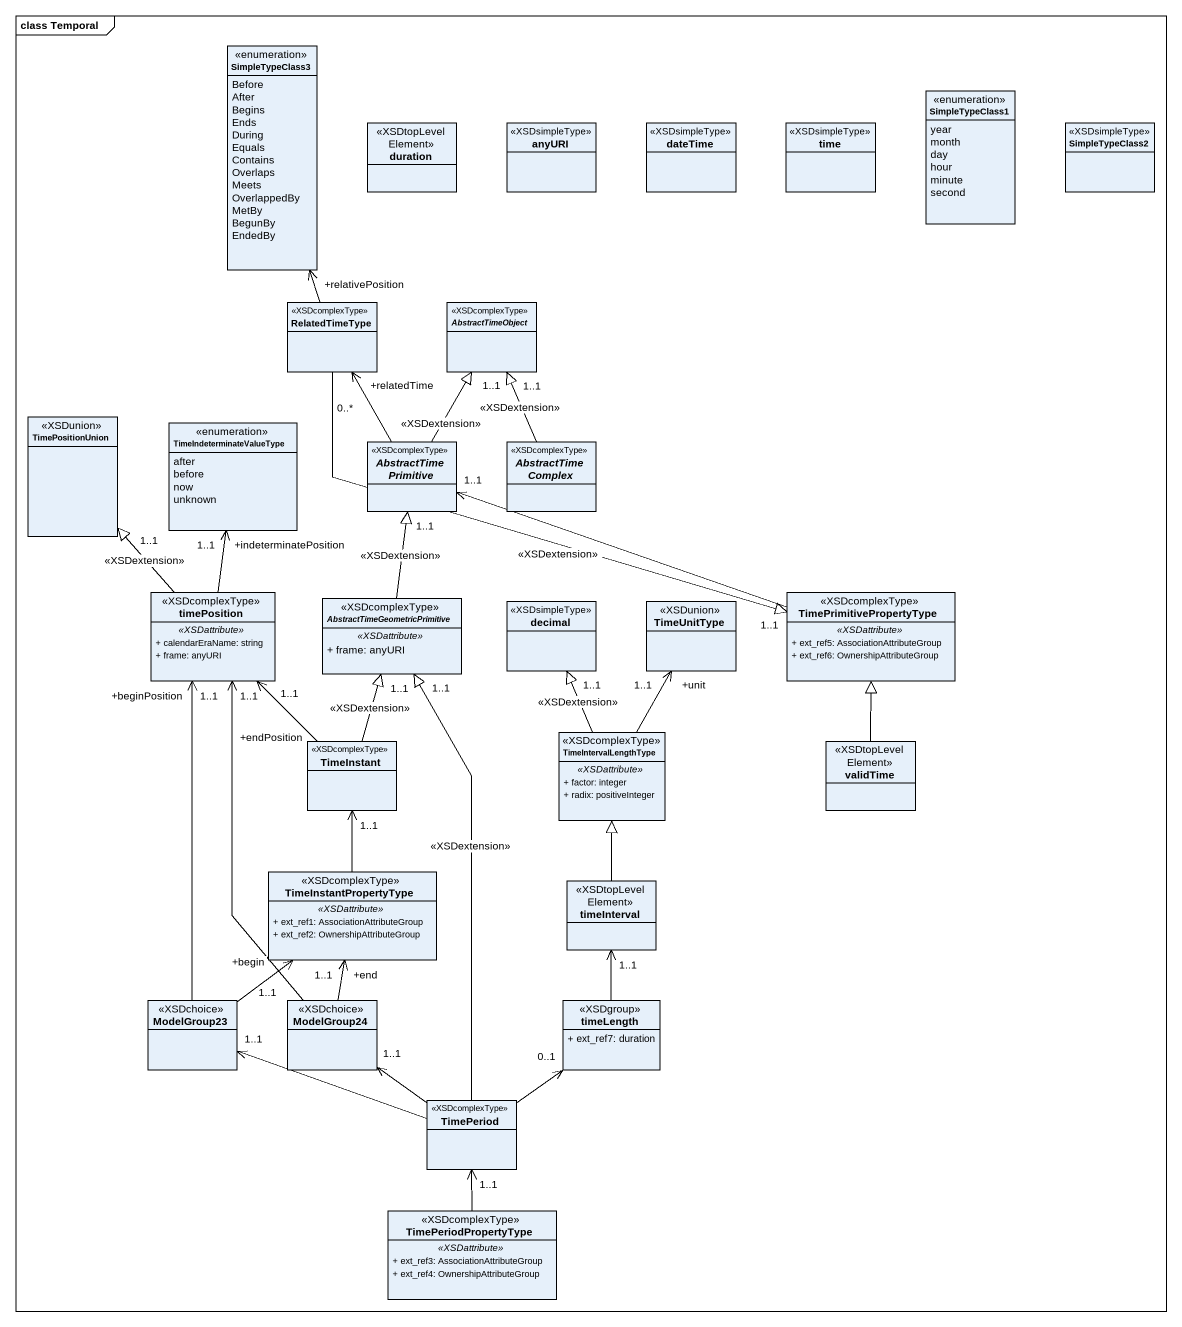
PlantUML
@startuml
mainframe class Temporal
hide circle
hide empty members
skinparam classAttributeIconSize 0
enum SimpleTypeClass3 {
  Before
  After
  Begins
  Ends
  During
  Equals
  Contains
  Overlaps
  Meets
  OverlappedBy
  MetBy
  BegunBy
  EndedBy
}
class duration <<XSDtopLevelElement>>
class anyURI <<XSDsimpleType>>
class dateTime <<XSDsimpleType>>
class time <<XSDsimpleType>>
enum SimpleTypeClass1 {
  year
  month
  day
  hour
  minute
  second
}
class SimpleTypeClass2 <<XSDsimpleType>>
class RelatedTimeType <<XSDcomplexType>>
abstract class AbstractTimeObject <<XSDcomplexType>>
class TimePositionUnion <<XSDunion>>
enum TimeIndeterminateValueType {
  after
  before
  now
  unknown
}
abstract class AbstractTimePrimitive <<XSDcomplexType>>
abstract class AbstractTimeComplex <<XSDcomplexType>>
class timePosition <<XSDcomplexType>> {
  .. <<XSDattribute>> ..
  + calendarEraName: string
  + frame: anyURI
}
abstract class "AbstractTimeGeometricPrimitive" as AbstractTimeGeometricPrimiti <<XSDcomplexType>> {
  .. <<XSDattribute>> ..
  + frame: anyURI
}
class decimal <<XSDsimpleType>>
class TimeUnitType <<XSDunion>>
class TimePrimitivePropertyType <<XSDcomplexType>> {
  .. <<XSDattribute>> ..
  + ext_ref5: AssociationAttributeGroup
  + ext_ref6: OwnershipAttributeGroup
}
class TimeInstant <<XSDcomplexType>>
class TimeIntervalLengthType <<XSDcomplexType>> {
  .. <<XSDattribute>> ..
  + factor: integer
  + radix: positiveInteger
}
class validTime <<XSDtopLevelElement>>
class TimeInstantPropertyType <<XSDcomplexType>> {
  .. <<XSDattribute>> ..
  + ext_ref1: AssociationAttributeGroup
  + ext_ref2: OwnershipAttributeGroup
}
class timeInterval <<XSDtopLevelElement>>
class ModelGroup23 <<XSDchoice>>
class ModelGroup24 <<XSDchoice>>
class timeLength <<XSDgroup>> {
  + ext_ref7: duration
}
class TimePeriod <<XSDcomplexType>>
class TimePeriodPropertyType <<XSDcomplexType>> {
  .. <<XSDattribute>> ..
  + ext_ref3: AssociationAttributeGroup
  + ext_ref4: OwnershipAttributeGroup
}
RelatedTimeType -up-> "+relativePosition" SimpleTypeClass3
RelatedTimeType -right-|> "1..1" TimePrimitivePropertyType : <<XSDextension>>
AbstractTimePrimitive -up-> "+relatedTime\n0..*" RelatedTimeType
AbstractTimePrimitive -up-|> "1..1" AbstractTimeObject : <<XSDextension>>
AbstractTimeComplex -up-|> "1..1" AbstractTimeObject : <<XSDextension>>
timePosition -up-|> "1..1" TimePositionUnion : <<XSDextension>>
timePosition -up-> "+indeterminatePosition\n1..1" TimeIndeterminateValueType
AbstractTimeGeometricPrimiti -up-|> "1..1" AbstractTimePrimitive : <<XSDextension>>
TimePrimitivePropertyType -left-> "1..1" AbstractTimePrimitive
TimeInstant -up-> "1..1" timePosition
TimeInstant -up-|> "1..1" AbstractTimeGeometricPrimiti : <<XSDextension>>
TimeIntervalLengthType -up-|> "1..1" decimal : <<XSDextension>>
TimeIntervalLengthType -up-> "+unit\n1..1" TimeUnitType
validTime -up-|> TimePrimitivePropertyType
TimeInstantPropertyType -up-> "1..1" TimeInstant
timeInterval -up-|> TimeIntervalLengthType
ModelGroup23 -up-> "+beginPosition\n1..1" timePosition
ModelGroup23 -up-> "+begin\n1..1" TimeInstantPropertyType
ModelGroup24 -up-> "+endPosition\n1..1" timePosition
ModelGroup24 -up-> "+end\n1..1" TimeInstantPropertyType
timeLength -up-> "1..1" timeInterval
TimePeriod -up-|> "1..1" AbstractTimeGeometricPrimiti : <<XSDextension>>
TimePeriod -left-> "1..1" ModelGroup23
TimePeriod -up-> "1..1" ModelGroup24
TimePeriod -up-> "0..1" timeLength
TimePeriodPropertyType -up-> "1..1" TimePeriod
@enduml
